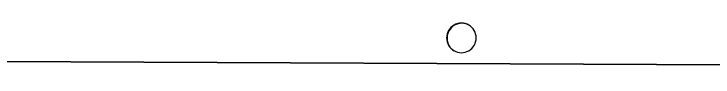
# Model space of a CAD drawing. Header units: millimetres. Extents: x -285 to 285, y -111 to 111.
# Drawn here: x 11.2 to 148.2, y -111.2 to -102.5 of the extents above; entities that cross this region are included whole.
import ezdxf

# ---------------------------------------------------------------- set-up
doc = ezdxf.new("R2010")
doc.units = ezdxf.units.MM

msp = doc.modelspace()

# ---------------------------------------------------------------- linework, layer by layer
at = {"color": 7, "linetype": 'Continuous', "lineweight": 25}
for p, q in [((96.08, -105.38), (96, -105.34)), ((-285.06, -108.59), (283.33, -111.19)), ((-284.98, -108.64), (283.41, -111.23))]:
    msp.add_line(p, q, dxfattribs=at)
for centre, radius, start, end in [((98.89, -105.35), 2.89, 359.6526, 179.8239), ((98.98, -105.4), 2.9, 59.5593, 179.6787), ((98.89, -105.36), 2.89, 179.6526, 359.8239), ((98.96, -105.41), 2.89, 179.4917, 239.3731)]:
    msp.add_arc(centre, radius, start, end, dxfattribs=at)

doc.saveas('drawing.dxf')
